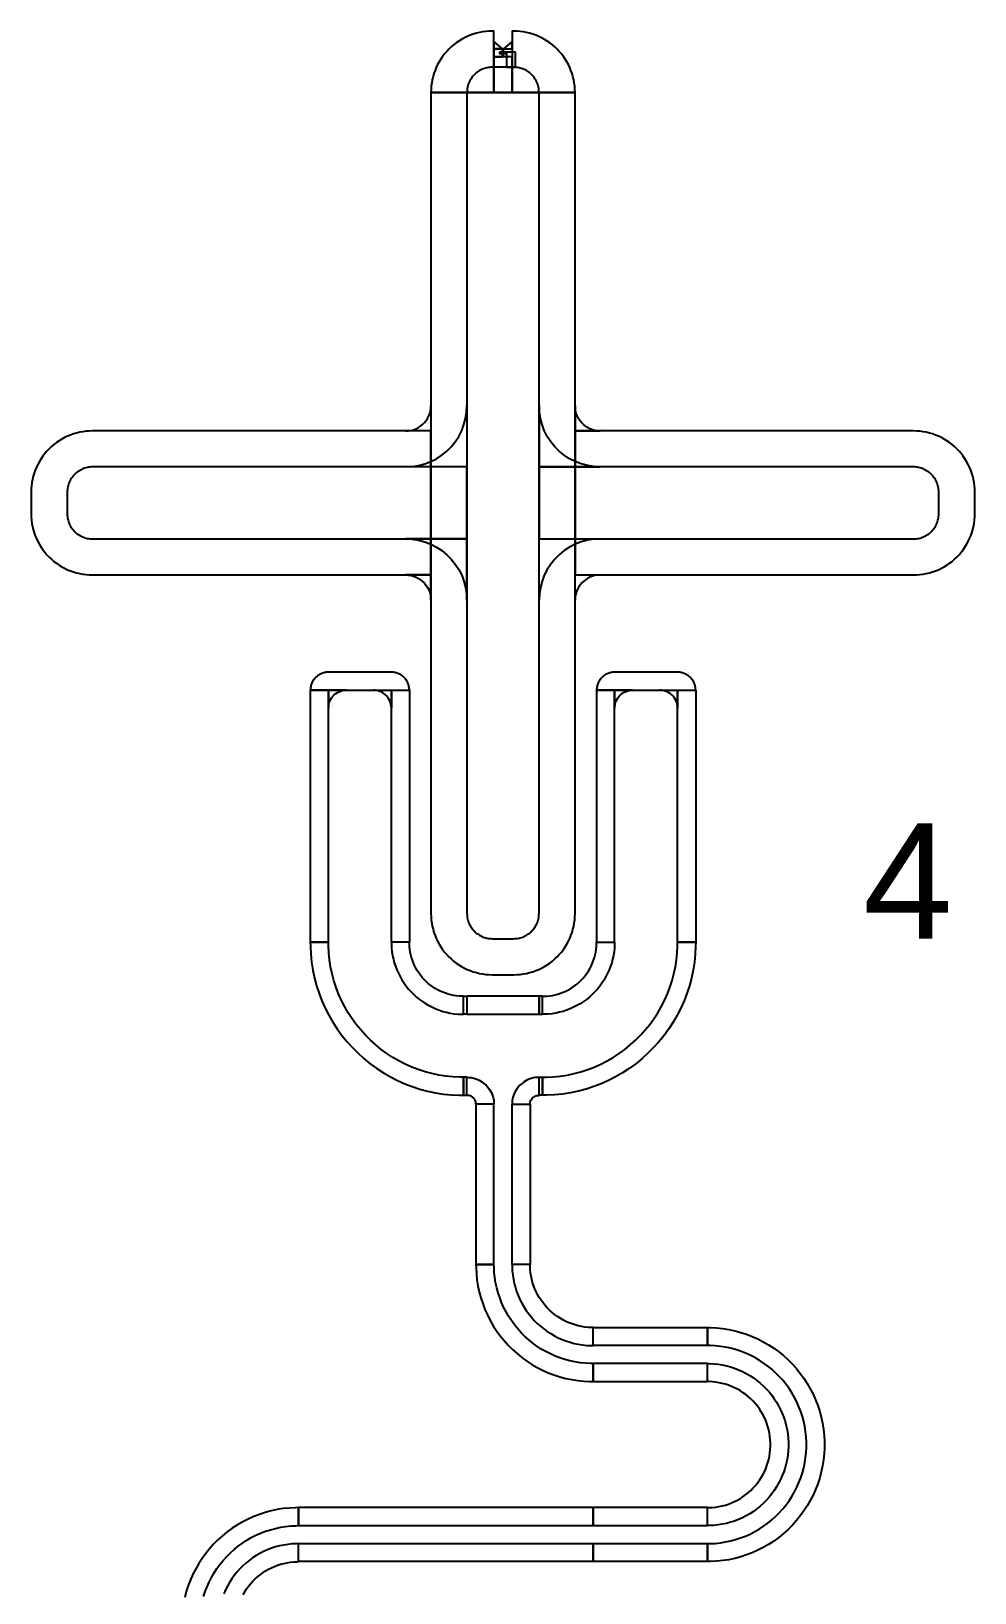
# Model space of a CAD drawing. Extents: x -3400 to 3400, y -3400 to 3400.
# Drawn here: x -1557 to -1033, y 866 to 1733 of the extents above; entities that cross this region are included whole.
import ezdxf

# ---------------------------------------------------------------- set-up
doc = ezdxf.new("R2010")
doc.units = 0
doc.layers.get('0').update_dxf_attribs({"linetype": 'CONTINUOUS'})
for name, color, linetype in [('BASEMETAL', 4, 'CONTINUOUS'), ('FRAME', 8, 'CONTINUOUS'), ('SECONDLAYER', 6, 'CONTINUOUS')]:
    doc.layers.add(name, color=color, linetype=linetype)
doc.styles.get("Standard").update_dxf_attribs({"font": 'arial.ttf'})

# ---------------------------------------------------------------- blocks, each defined once
blk = doc.blocks.new('CHIP_XSEARCH')
for points in [[(2082.5, 5099), (2100, 5099), (2100, 5133), (2099, 5133), (2097.22, 5132.95), (2095.45, 5132.81), (2093.68, 5132.58), (2091.93, 5132.26), (2090.2, 5131.84), (2088.49, 5131.34), (2086.82, 5130.74), (2085.17, 5130.06), (2083.56, 5129.29), (2082, 5128.44), (2080.48, 5127.51), (2079.02, 5126.51), (2077.6, 5125.42), (2076.25, 5124.27), (2074.96, 5123.04), (2073.73, 5121.75), (2072.58, 5120.4), (2071.49, 5118.98), (2070.49, 5117.52), (2069.56, 5116), (2068.71, 5114.44), (2067.94, 5112.83), (2067.26, 5111.18), (2066.66, 5109.51), (2066.16, 5107.8), (2065.74, 5106.07), (2065.42, 5104.32), (2065.19, 5102.55), (2065.05, 5100.78), (2065, 5099), (2065, 5099)], [(2104.68, 5123.25), (2100, 5127.25), (2100, 5127.25), (2100, 5123.25)], [(2110, 5123.25), (2110, 5127.25), (2110, 5127.25), (2105.32, 5123.25)], [(2127.5, 5099), (2145, 5099), (2145, 5099), (2144.95, 5100.78), (2144.81, 5102.55), (2144.58, 5104.32), (2144.26, 5106.07), (2143.84, 5107.8), (2143.34, 5109.51), (2142.74, 5111.18), (2142.06, 5112.83), (2141.29, 5114.44), (2140.44, 5116), (2139.51, 5117.52), (2138.51, 5118.98), (2137.42, 5120.4), (2136.27, 5121.75), (2135.04, 5123.04), (2133.75, 5124.27), (2132.4, 5125.42), (2130.98, 5126.51), (2129.52, 5127.51), (2128, 5128.44), (2126.44, 5129.29), (2124.83, 5130.06), (2123.18, 5130.74), (2121.51, 5131.34), (2119.8, 5131.84), (2118.07, 5132.26), (2116.32, 5132.58), (2114.55, 5132.81), (2112.78, 5132.95), (2111, 5133), (2110, 5133), (2110, 5099)], [(2104.68, 5118.75), (2104.68, 5123.25), (2100, 5123.25), (2100, 5118.75)], [(2110, 5099), (2110, 5118.75), (2100, 5118.75), (2100, 5099)], [(2105.32, 5118.75), (2105.32, 5123.25), (2110, 5123.25), (2110, 5118.75)], [(2105, 4609), (2111, 4609), (2112.78, 4609.05), (2114.55, 4609.19), (2116.32, 4609.42), (2118.07, 4609.74), (2119.8, 4610.16), (2121.51, 4610.66), (2123.18, 4611.26), (2124.83, 4611.94), (2126.44, 4612.71), (2128, 4613.56), (2129.52, 4614.49), (2130.98, 4615.49), (2132.4, 4616.58), (2133.75, 4617.73), (2135.04, 4618.96), (2136.27, 4620.25), (2137.42, 4621.6), (2138.51, 4623.02), (2139.51, 4624.48), (2140.44, 4626), (2141.29, 4627.56), (2142.06, 4629.17), (2142.74, 4630.82), (2143.34, 4632.49), (2143.84, 4634.2), (2144.26, 4635.93), (2144.58, 4637.68), (2144.81, 4639.45), (2144.95, 4641.22), (2145, 4643), (2145, 5099), (2065, 5099), (2065, 4643), (2065.05, 4641.22), (2065.19, 4639.45), (2065.42, 4637.68), (2065.74, 4635.93), (2066.16, 4634.2), (2066.66, 4632.49), (2067.26, 4630.82), (2067.94, 4629.17), (2068.71, 4627.56), (2069.56, 4626), (2070.49, 4624.48), (2071.49, 4623.02), (2072.58, 4621.6), (2073.73, 4620.25), (2074.96, 4618.96), (2076.25, 4617.73), (2077.6, 4616.58), (2079.02, 4615.49), (2080.48, 4614.49), (2082, 4613.56), (2083.56, 4612.71), (2085.17, 4611.94), (2086.82, 4611.26), (2088.49, 4610.66), (2090.2, 4610.16), (2091.93, 4609.74), (2093.68, 4609.42), (2095.45, 4609.19), (2097.22, 4609.05), (2099, 4609)], [(2065, 4911), (2051, 4911), (2052.46, 4911.08), (2053.91, 4911.31), (2055.33, 4911.69), (2056.69, 4912.21), (2058, 4912.88), (2059.23, 4913.67), (2060.37, 4914.6), (2061.4, 4915.63), (2062.33, 4916.77), (2063.12, 4918), (2063.79, 4919.31), (2064.31, 4920.67), (2064.69, 4922.09), (2064.92, 4923.54), (2065, 4925)], [(2145, 4911), (2159, 4911), (2157.54, 4911.08), (2156.09, 4911.31), (2154.67, 4911.69), (2153.31, 4912.21), (2152, 4912.88), (2150.77, 4913.67), (2149.63, 4914.6), (2148.6, 4915.63), (2147.67, 4916.77), (2146.88, 4918), (2146.21, 4919.31), (2145.69, 4920.67), (2145.31, 4922.09), (2145.08, 4923.54), (2145, 4925)], [(2065, 4871), (2065, 4911), (1877, 4911), (1875.22, 4910.95), (1873.45, 4910.81), (1871.68, 4910.58), (1869.93, 4910.26), (1868.2, 4909.84), (1866.49, 4909.34), (1864.82, 4908.74), (1863.17, 4908.06), (1861.56, 4907.29), (1860, 4906.44), (1858.48, 4905.51), (1857.02, 4904.51), (1855.6, 4903.42), (1854.25, 4902.27), (1852.96, 4901.04), (1851.73, 4899.75), (1850.58, 4898.4), (1849.49, 4896.98), (1848.49, 4895.52), (1847.56, 4894), (1846.71, 4892.44), (1845.94, 4890.83), (1845.26, 4889.18), (1844.66, 4887.51), (1844.16, 4885.8), (1843.74, 4884.07), (1843.42, 4882.32), (1843.19, 4880.55), (1843.05, 4878.78), (1843, 4877), (1843, 4865), (1843.05, 4863.22), (1843.19, 4861.45), (1843.42, 4859.68), (1843.74, 4857.93), (1844.16, 4856.2), (1844.66, 4854.49), (1845.26, 4852.82), (1845.94, 4851.17), (1846.71, 4849.56), (1847.56, 4848), (1848.49, 4846.48), (1849.49, 4845.02), (1850.58, 4843.6), (1851.73, 4842.25), (1852.96, 4840.96), (1854.25, 4839.73), (1855.6, 4838.58), (1857.02, 4837.49), (1858.48, 4836.49), (1860, 4835.56), (1861.56, 4834.71), (1863.17, 4833.94), (1864.82, 4833.26), (1866.49, 4832.66), (1868.2, 4832.16), (1869.93, 4831.74), (1871.68, 4831.42), (1873.45, 4831.19), (1875.22, 4831.05), (1877, 4831), (2065, 4831)], [(2145, 4871), (2145, 4831), (2333, 4831), (2334.78, 4831.05), (2336.55, 4831.19), (2338.32, 4831.42), (2340.07, 4831.74), (2341.8, 4832.16), (2343.51, 4832.66), (2345.18, 4833.26), (2346.83, 4833.94), (2348.44, 4834.71), (2350, 4835.56), (2351.52, 4836.49), (2352.98, 4837.49), (2354.4, 4838.58), (2355.75, 4839.73), (2357.04, 4840.96), (2358.27, 4842.25), (2359.42, 4843.6), (2360.51, 4845.02), (2361.51, 4846.48), (2362.44, 4848), (2363.29, 4849.56), (2364.06, 4851.17), (2364.74, 4852.82), (2365.34, 4854.49), (2365.84, 4856.2), (2366.26, 4857.93), (2366.58, 4859.68), (2366.81, 4861.45), (2366.95, 4863.22), (2367, 4865), (2367, 4877), (2366.95, 4878.78), (2366.81, 4880.55), (2366.58, 4882.32), (2366.26, 4884.07), (2365.84, 4885.8), (2365.34, 4887.51), (2364.74, 4889.18), (2364.06, 4890.83), (2363.29, 4892.44), (2362.44, 4894), (2361.51, 4895.52), (2360.51, 4896.98), (2359.42, 4898.4), (2358.27, 4899.75), (2357.04, 4901.04), (2355.75, 4902.27), (2354.4, 4903.42), (2352.98, 4904.51), (2351.52, 4905.51), (2350, 4906.44), (2348.44, 4907.29), (2346.83, 4908.06), (2345.18, 4908.74), (2343.51, 4909.34), (2341.8, 4909.84), (2340.07, 4910.26), (2338.32, 4910.58), (2336.55, 4910.81), (2334.78, 4910.95), (2333, 4911), (2145, 4911)], [(2065, 4831), (2051, 4831), (2052.46, 4830.92), (2053.91, 4830.69), (2055.33, 4830.31), (2056.69, 4829.79), (2058, 4829.12), (2059.23, 4828.33), (2060.37, 4827.4), (2061.4, 4826.37), (2062.33, 4825.23), (2063.12, 4824), (2063.79, 4822.69), (2064.31, 4821.33), (2064.69, 4819.91), (2064.92, 4818.46), (2065, 4817)], [(2145, 4831), (2159, 4831), (2157.54, 4830.92), (2156.09, 4830.69), (2154.67, 4830.31), (2153.31, 4829.79), (2152, 4829.12), (2150.77, 4828.33), (2149.63, 4827.4), (2148.6, 4826.37), (2147.67, 4825.23), (2146.88, 4824), (2146.21, 4822.69), (2145.69, 4821.33), (2145.31, 4819.91), (2145.08, 4818.46), (2145, 4817)], [(2025.5, 4767), (2053, 4767), (2053, 4767), (2052.99, 4767.52), (2052.95, 4768.05), (2052.88, 4768.56), (2052.78, 4769.08), (2052.66, 4769.59), (2052.51, 4770.09), (2052.34, 4770.58), (2052.14, 4771.07), (2051.91, 4771.54), (2051.66, 4772), (2051.39, 4772.45), (2051.09, 4772.88), (2050.77, 4773.29), (2050.43, 4773.69), (2050.07, 4774.07), (2049.69, 4774.43), (2049.29, 4774.77), (2048.88, 4775.09), (2048.45, 4775.39), (2048, 4775.66), (2047.54, 4775.91), (2047.07, 4776.14), (2046.58, 4776.34), (2046.09, 4776.51), (2045.59, 4776.66), (2045.08, 4776.78), (2044.56, 4776.88), (2044.05, 4776.95), (2043.52, 4776.99), (2043, 4777), (2008, 4777), (2007.48, 4776.99), (2006.95, 4776.95), (2006.44, 4776.88), (2005.92, 4776.78), (2005.41, 4776.66), (2004.91, 4776.51), (2004.42, 4776.34), (2003.93, 4776.14), (2003.46, 4775.91), (2003, 4775.66), (2002.55, 4775.39), (2002.12, 4775.09), (2001.71, 4774.77), (2001.31, 4774.43), (2000.93, 4774.07), (2000.57, 4773.69), (2000.23, 4773.29), (1999.91, 4772.88), (1999.61, 4772.45), (1999.34, 4772), (1999.09, 4771.54), (1998.86, 4771.07), (1998.66, 4770.58), (1998.49, 4770.09), (1998.34, 4769.59), (1998.22, 4769.08), (1998.12, 4768.56), (1998.05, 4768.05), (1998.01, 4767.52), (1998, 4767), (1998, 4767)], [(2184.5, 4767), (2212, 4767), (2212, 4767), (2211.99, 4767.52), (2211.95, 4768.05), (2211.88, 4768.56), (2211.78, 4769.08), (2211.66, 4769.59), (2211.51, 4770.09), (2211.34, 4770.58), (2211.14, 4771.07), (2210.91, 4771.54), (2210.66, 4772), (2210.39, 4772.45), (2210.09, 4772.88), (2209.77, 4773.29), (2209.43, 4773.69), (2209.07, 4774.07), (2208.69, 4774.43), (2208.29, 4774.77), (2207.88, 4775.09), (2207.45, 4775.39), (2207, 4775.66), (2206.54, 4775.91), (2206.07, 4776.14), (2205.58, 4776.34), (2205.09, 4776.51), (2204.59, 4776.66), (2204.08, 4776.78), (2203.56, 4776.88), (2203.05, 4776.95), (2202.52, 4776.99), (2202, 4777), (2167, 4777), (2166.48, 4776.99), (2165.95, 4776.95), (2165.44, 4776.88), (2164.92, 4776.78), (2164.41, 4776.66), (2163.91, 4776.51), (2163.42, 4776.34), (2162.93, 4776.14), (2162.46, 4775.91), (2162, 4775.66), (2161.55, 4775.39), (2161.12, 4775.09), (2160.71, 4774.77), (2160.31, 4774.43), (2159.93, 4774.07), (2159.57, 4773.69), (2159.23, 4773.29), (2158.91, 4772.88), (2158.61, 4772.45), (2158.34, 4772), (2158.09, 4771.54), (2157.86, 4771.07), (2157.66, 4770.58), (2157.49, 4770.09), (2157.34, 4769.59), (2157.22, 4769.08), (2157.12, 4768.56), (2157.05, 4768.05), (2157.01, 4767.52), (2157, 4767), (2157, 4767)], [(2008, 4627), (2008, 4767), (1998, 4767), (1998, 4627)], [(2008, 4767), (2008, 4757), (2008.05, 4758.05), (2008.22, 4759.08), (2008.49, 4760.09), (2008.86, 4761.07), (2009.34, 4762), (2009.91, 4762.88), (2010.57, 4763.69), (2011.31, 4764.43), (2012.12, 4765.09), (2013, 4765.66), (2013.93, 4766.14), (2014.91, 4766.51), (2015.92, 4766.78), (2016.95, 4766.95), (2018, 4767)], [(2043, 4767), (2043, 4757), (2042.95, 4758.05), (2042.78, 4759.08), (2042.51, 4760.09), (2042.14, 4761.07), (2041.66, 4762), (2041.09, 4762.88), (2040.43, 4763.69), (2039.69, 4764.43), (2038.88, 4765.09), (2038, 4765.66), (2037.07, 4766.14), (2036.09, 4766.51), (2035.08, 4766.78), (2034.05, 4766.95), (2033, 4767)], [(2043, 4627), (2043, 4767), (2053, 4767), (2053, 4627)], [(2167, 4627), (2167, 4767), (2157, 4767), (2157, 4627)], [(2167, 4767), (2167, 4757), (2167.05, 4758.05), (2167.22, 4759.08), (2167.49, 4760.09), (2167.86, 4761.07), (2168.34, 4762), (2168.91, 4762.88), (2169.57, 4763.69), (2170.31, 4764.43), (2171.12, 4765.09), (2172, 4765.66), (2172.93, 4766.14), (2173.91, 4766.51), (2174.92, 4766.78), (2175.95, 4766.95), (2177, 4767)], [(2202, 4767), (2202, 4757), (2201.95, 4758.05), (2201.78, 4759.08), (2201.51, 4760.09), (2201.14, 4761.07), (2200.66, 4762), (2200.09, 4762.88), (2199.43, 4763.69), (2198.69, 4764.43), (2197.88, 4765.09), (2197, 4765.66), (2196.07, 4766.14), (2195.09, 4766.51), (2194.08, 4766.78), (2193.05, 4766.95), (2192, 4767)], [(2202, 4627), (2202, 4767), (2212, 4767), (2212, 4627)], [(2083, 4552), (2081.04, 4552.03), (2077.12, 4552.23), (2073.21, 4552.64), (2069.33, 4553.26), (2065.49, 4554.07), (2061.7, 4555.09), (2057.96, 4556.3), (2054.3, 4557.71), (2050.71, 4559.31), (2047.21, 4561.09), (2043.81, 4563.05), (2040.52, 4565.19), (2037.34, 4567.5), (2034.29, 4569.97), (2031.37, 4572.6), (2028.6, 4575.37), (2025.97, 4578.29), (2023.5, 4581.34), (2021.19, 4584.52), (2019.05, 4587.81), (2017.09, 4591.21), (2015.31, 4594.71), (2013.71, 4598.3), (2012.3, 4601.96), (2011.09, 4605.7), (2010.07, 4609.49), (2009.26, 4613.33), (2008.64, 4617.21), (2008.23, 4621.12), (2008.03, 4625.04), (2008, 4627), (1998, 4627), (1998.03, 4624.77), (1998.26, 4620.33), (1998.73, 4615.91), (1999.42, 4611.51), (2000.35, 4607.16), (2001.5, 4602.86), (2002.88, 4598.63), (2004.47, 4594.47), (2006.28, 4590.41), (2008.3, 4586.44), (2010.53, 4582.59), (2012.95, 4578.86), (2015.56, 4575.26), (2018.37, 4571.8), (2021.34, 4568.49), (2024.49, 4565.34), (2027.8, 4562.37), (2031.26, 4559.56), (2034.86, 4556.95), (2038.59, 4554.53), (2042.44, 4552.3), (2046.41, 4550.28), (2050.47, 4548.47), (2054.63, 4546.88), (2058.86, 4545.5), (2063.16, 4544.35), (2067.51, 4543.42), (2071.91, 4542.73), (2076.33, 4542.26), (2080.77, 4542.03), (2083, 4542)], [(2083, 4597), (2082.21, 4597.01), (2080.65, 4597.09), (2079.08, 4597.26), (2077.53, 4597.5), (2076, 4597.83), (2074.48, 4598.24), (2072.99, 4598.72), (2071.52, 4599.28), (2070.08, 4599.92), (2068.69, 4600.64), (2067.33, 4601.42), (2066.01, 4602.28), (2064.74, 4603.2), (2063.52, 4604.19), (2062.35, 4605.24), (2061.24, 4606.35), (2060.19, 4607.52), (2059.2, 4608.74), (2058.28, 4610.01), (2057.42, 4611.33), (2056.64, 4612.69), (2055.92, 4614.08), (2055.28, 4615.52), (2054.72, 4616.99), (2054.24, 4618.48), (2053.83, 4620), (2053.5, 4621.53), (2053.26, 4623.08), (2053.09, 4624.65), (2053.01, 4626.21), (2053, 4627), (2043, 4627), (2043.01, 4625.95), (2043.12, 4623.86), (2043.34, 4621.78), (2043.67, 4619.71), (2044.11, 4617.66), (2044.65, 4615.64), (2045.29, 4613.65), (2046.04, 4611.69), (2046.9, 4609.78), (2047.85, 4607.91), (2048.89, 4606.1), (2050.03, 4604.34), (2051.27, 4602.65), (2052.58, 4601.02), (2053.99, 4599.47), (2055.47, 4597.99), (2057.02, 4596.58), (2058.65, 4595.27), (2060.34, 4594.03), (2062.1, 4592.89), (2063.91, 4591.85), (2065.78, 4590.9), (2067.69, 4590.04), (2069.65, 4589.29), (2071.64, 4588.65), (2073.66, 4588.11), (2075.71, 4587.67), (2077.78, 4587.34), (2079.86, 4587.12), (2081.95, 4587.01), (2083, 4587)], [(2127, 4552), (2128.96, 4552.03), (2132.88, 4552.23), (2136.79, 4552.64), (2140.67, 4553.26), (2144.51, 4554.07), (2148.3, 4555.09), (2152.04, 4556.3), (2155.7, 4557.71), (2159.29, 4559.31), (2162.79, 4561.09), (2166.19, 4563.05), (2169.48, 4565.19), (2172.66, 4567.5), (2175.71, 4569.97), (2178.63, 4572.6), (2181.4, 4575.37), (2184.03, 4578.29), (2186.5, 4581.34), (2188.81, 4584.52), (2190.95, 4587.81), (2192.91, 4591.21), (2194.69, 4594.71), (2196.29, 4598.3), (2197.7, 4601.96), (2198.91, 4605.7), (2199.93, 4609.49), (2200.74, 4613.33), (2201.36, 4617.21), (2201.77, 4621.12), (2201.97, 4625.04), (2202, 4627), (2212, 4627), (2211.97, 4624.77), (2211.74, 4620.33), (2211.27, 4615.91), (2210.58, 4611.51), (2209.65, 4607.16), (2208.5, 4602.86), (2207.12, 4598.63), (2205.53, 4594.47), (2203.72, 4590.41), (2201.7, 4586.44), (2199.47, 4582.59), (2197.05, 4578.86), (2194.44, 4575.26), (2191.63, 4571.8), (2188.66, 4568.49), (2185.51, 4565.34), (2182.2, 4562.37), (2178.74, 4559.56), (2175.14, 4556.95), (2171.41, 4554.53), (2167.56, 4552.3), (2163.59, 4550.28), (2159.53, 4548.47), (2155.37, 4546.88), (2151.14, 4545.5), (2146.84, 4544.35), (2142.49, 4543.42), (2138.09, 4542.73), (2133.67, 4542.26), (2129.23, 4542.03), (2127, 4542)], [(2127, 4597), (2127.79, 4597.01), (2129.35, 4597.09), (2130.92, 4597.26), (2132.47, 4597.5), (2134, 4597.83), (2135.52, 4598.24), (2137.01, 4598.72), (2138.48, 4599.28), (2139.92, 4599.92), (2141.31, 4600.64), (2142.67, 4601.42), (2143.99, 4602.28), (2145.26, 4603.2), (2146.48, 4604.19), (2147.65, 4605.24), (2148.76, 4606.35), (2149.81, 4607.52), (2150.8, 4608.74), (2151.72, 4610.01), (2152.58, 4611.33), (2153.36, 4612.69), (2154.08, 4614.08), (2154.72, 4615.52), (2155.28, 4616.99), (2155.76, 4618.48), (2156.17, 4620), (2156.5, 4621.53), (2156.74, 4623.08), (2156.91, 4624.65), (2156.99, 4626.21), (2157, 4627), (2167, 4627), (2166.99, 4625.95), (2166.88, 4623.86), (2166.66, 4621.78), (2166.33, 4619.71), (2165.89, 4617.66), (2165.35, 4615.64), (2164.71, 4613.65), (2163.96, 4611.69), (2163.1, 4609.78), (2162.15, 4607.91), (2161.11, 4606.1), (2159.97, 4604.34), (2158.73, 4602.65), (2157.42, 4601.02), (2156.01, 4599.47), (2154.53, 4597.99), (2152.98, 4596.58), (2151.35, 4595.27), (2149.66, 4594.03), (2147.9, 4592.89), (2146.09, 4591.85), (2144.22, 4590.9), (2142.31, 4590.04), (2140.35, 4589.29), (2138.36, 4588.65), (2136.34, 4588.11), (2134.29, 4587.67), (2132.22, 4587.34), (2130.14, 4587.12), (2128.05, 4587.01), (2127, 4587)], [(2085, 4587), (2083, 4587), (2083, 4597), (2085, 4597)], [(2125, 4587), (2125, 4597), (2085, 4597), (2085, 4587)], [(2125, 4587), (2127, 4587), (2127, 4597), (2125, 4597)], [(2085, 4552), (2083, 4552), (2083, 4542), (2085, 4542)], [(2090, 4537), (2089.99, 4537.26), (2089.94, 4537.78), (2089.83, 4538.29), (2089.67, 4538.79), (2089.46, 4539.27), (2089.19, 4539.72), (2088.89, 4540.15), (2088.54, 4540.54), (2088.15, 4540.89), (2087.72, 4541.19), (2087.27, 4541.46), (2086.79, 4541.67), (2086.29, 4541.83), (2085.78, 4541.94), (2085.26, 4541.99), (2085, 4542), (2085, 4552), (2085.79, 4551.98), (2087.35, 4551.82), (2088.88, 4551.49), (2090.38, 4551), (2091.81, 4550.37), (2093.17, 4549.58), (2094.44, 4548.66), (2095.61, 4547.61), (2096.66, 4546.44), (2097.58, 4545.17), (2098.37, 4543.81), (2099, 4542.38), (2099.49, 4540.88), (2099.82, 4539.35), (2099.98, 4537.79), (2100, 4537)], [(2120, 4537), (2120.01, 4537.26), (2120.06, 4537.78), (2120.17, 4538.29), (2120.33, 4538.79), (2120.54, 4539.27), (2120.81, 4539.72), (2121.11, 4540.15), (2121.46, 4540.54), (2121.85, 4540.89), (2122.28, 4541.19), (2122.73, 4541.46), (2123.21, 4541.67), (2123.71, 4541.83), (2124.22, 4541.94), (2124.74, 4541.99), (2125, 4542), (2125, 4552), (2124.21, 4551.98), (2122.65, 4551.82), (2121.12, 4551.49), (2119.62, 4551), (2118.19, 4550.37), (2116.83, 4549.58), (2115.56, 4548.66), (2114.39, 4547.61), (2113.34, 4546.44), (2112.42, 4545.17), (2111.63, 4543.81), (2111, 4542.38), (2110.51, 4540.88), (2110.18, 4539.35), (2110.02, 4537.79), (2110, 4537)], [(2125, 4552), (2127, 4552), (2127, 4542), (2125, 4542)], [(2100, 4448), (2100, 4537), (2090, 4537), (2090, 4448)], [(2110, 4448), (2110, 4537), (2120, 4537), (2120, 4448)], [(2155, 4393), (2153.56, 4393.02), (2150.68, 4393.17), (2147.82, 4393.47), (2144.98, 4393.92), (2142.16, 4394.52), (2139.38, 4395.26), (2136.64, 4396.15), (2133.95, 4397.19), (2131.32, 4398.36), (2128.76, 4399.67), (2126.26, 4401.1), (2123.85, 4402.67), (2121.52, 4404.37), (2119.28, 4406.18), (2117.14, 4408.1), (2115.1, 4410.14), (2113.18, 4412.28), (2111.37, 4414.52), (2109.67, 4416.85), (2108.1, 4419.26), (2106.67, 4421.76), (2105.36, 4424.32), (2104.19, 4426.95), (2103.15, 4429.64), (2102.26, 4432.38), (2101.52, 4435.16), (2100.92, 4437.98), (2100.47, 4440.82), (2100.17, 4443.68), (2100.02, 4446.56), (2100, 4448), (2090, 4448), (2090.02, 4446.3), (2090.2, 4442.9), (2090.56, 4439.52), (2091.09, 4436.15), (2091.8, 4432.83), (2092.68, 4429.54), (2093.73, 4426.3), (2094.95, 4423.13), (2096.33, 4420.02), (2097.88, 4416.98), (2099.58, 4414.04), (2101.43, 4411.18), (2103.43, 4408.43), (2105.57, 4405.79), (2107.85, 4403.26), (2110.26, 4400.85), (2112.79, 4398.57), (2115.43, 4396.43), (2118.18, 4394.43), (2121.04, 4392.58), (2123.98, 4390.88), (2127.02, 4389.33), (2130.13, 4387.95), (2133.3, 4386.73), (2136.54, 4385.68), (2139.83, 4384.8), (2143.15, 4384.09), (2146.52, 4383.56), (2149.9, 4383.2), (2153.3, 4383.02), (2155, 4383)], [(2155, 4413), (2154.08, 4413.01), (2152.25, 4413.11), (2150.43, 4413.3), (2148.62, 4413.59), (2146.83, 4413.97), (2145.06, 4414.44), (2143.32, 4415.01), (2141.61, 4415.66), (2139.93, 4416.41), (2138.3, 4417.24), (2136.71, 4418.16), (2135.18, 4419.16), (2133.69, 4420.23), (2132.27, 4421.39), (2130.91, 4422.61), (2129.61, 4423.91), (2128.39, 4425.27), (2127.23, 4426.69), (2126.16, 4428.18), (2125.16, 4429.71), (2124.24, 4431.3), (2123.41, 4432.93), (2122.66, 4434.61), (2122.01, 4436.32), (2121.44, 4438.06), (2120.97, 4439.83), (2120.59, 4441.62), (2120.3, 4443.43), (2120.11, 4445.25), (2120.01, 4447.08), (2120, 4448), (2110, 4448), (2110.02, 4446.82), (2110.14, 4444.47), (2110.38, 4442.13), (2110.75, 4439.8), (2111.24, 4437.49), (2111.85, 4435.22), (2112.58, 4432.98), (2113.43, 4430.78), (2114.38, 4428.63), (2115.45, 4426.53), (2116.63, 4424.49), (2117.91, 4422.51), (2119.3, 4420.61), (2120.78, 4418.77), (2122.36, 4417.02), (2124.02, 4415.36), (2125.77, 4413.78), (2127.61, 4412.3), (2129.51, 4410.91), (2131.49, 4409.63), (2133.53, 4408.45), (2135.63, 4407.38), (2137.78, 4406.43), (2139.98, 4405.58), (2142.22, 4404.85), (2144.49, 4404.24), (2146.8, 4403.75), (2149.13, 4403.38), (2151.47, 4403.14), (2153.82, 4403.02), (2155, 4403)], [(2218.55, 4403), (2155, 4403), (2155, 4413), (2218.55, 4413)], [(2218.55, 4293), (2219.99, 4293.02), (2222.86, 4293.17), (2225.73, 4293.47), (2228.57, 4293.92), (2231.39, 4294.52), (2234.17, 4295.26), (2236.91, 4296.15), (2239.59, 4297.19), (2242.22, 4298.36), (2244.79, 4299.67), (2247.28, 4301.1), (2249.7, 4302.67), (2252.03, 4304.37), (2254.27, 4306.18), (2256.41, 4308.1), (2258.44, 4310.14), (2260.37, 4312.28), (2262.18, 4314.52), (2263.87, 4316.85), (2265.44, 4319.26), (2266.88, 4321.76), (2268.19, 4324.32), (2269.36, 4326.95), (2270.39, 4329.64), (2271.28, 4332.38), (2272.03, 4335.16), (2272.63, 4337.98), (2273.08, 4340.82), (2273.38, 4343.68), (2273.53, 4346.56), (2273.53, 4349.44), (2273.38, 4352.32), (2273.08, 4355.18), (2272.63, 4358.02), (2272.03, 4360.84), (2271.28, 4363.62), (2270.39, 4366.36), (2269.36, 4369.05), (2268.19, 4371.68), (2266.88, 4374.24), (2265.44, 4376.74), (2263.87, 4379.15), (2262.18, 4381.48), (2260.37, 4383.72), (2258.44, 4385.86), (2256.41, 4387.9), (2254.27, 4389.82), (2252.03, 4391.63), (2249.7, 4393.33), (2247.28, 4394.9), (2244.79, 4396.33), (2242.22, 4397.64), (2239.59, 4398.81), (2236.91, 4399.85), (2234.17, 4400.74), (2231.39, 4401.48), (2228.57, 4402.08), (2225.73, 4402.53), (2222.86, 4402.83), (2219.99, 4402.98), (2218.55, 4403), (2218.55, 4413), (2220.25, 4412.98), (2223.65, 4412.8), (2227.03, 4412.44), (2230.39, 4411.91), (2233.72, 4411.2), (2237.01, 4410.32), (2240.24, 4409.27), (2243.42, 4408.05), (2246.53, 4406.67), (2249.56, 4405.12), (2252.51, 4403.42), (2255.36, 4401.57), (2258.12, 4399.57), (2260.76, 4397.43), (2263.29, 4395.15), (2265.7, 4392.74), (2267.97, 4390.21), (2270.11, 4387.57), (2272.11, 4384.82), (2273.97, 4381.96), (2275.67, 4379.02), (2277.21, 4375.98), (2278.6, 4372.87), (2279.82, 4369.7), (2280.87, 4366.46), (2281.75, 4363.17), (2282.46, 4359.85), (2282.99, 4356.48), (2283.35, 4353.1), (2283.52, 4349.7), (2283.52, 4346.3), (2283.35, 4342.9), (2282.99, 4339.52), (2282.46, 4336.15), (2281.75, 4332.83), (2280.87, 4329.54), (2279.82, 4326.3), (2278.6, 4323.13), (2277.21, 4320.02), (2275.67, 4316.98), (2273.97, 4314.04), (2272.11, 4311.18), (2270.11, 4308.43), (2267.97, 4305.79), (2265.7, 4303.26), (2263.29, 4300.85), (2260.76, 4298.57), (2258.12, 4296.43), (2255.36, 4294.43), (2252.51, 4292.58), (2249.56, 4290.88), (2246.53, 4289.33), (2243.42, 4287.95), (2240.24, 4286.73), (2237.01, 4285.68), (2233.72, 4284.8), (2230.39, 4284.09), (2227.03, 4283.56), (2223.65, 4283.2), (2220.25, 4283.02), (2218.55, 4283)], [(2218.55, 4393), (2155, 4393), (2155, 4383), (2218.55, 4383)], [(2218.55, 4313), (2219.46, 4313.01), (2221.29, 4313.11), (2223.11, 4313.3), (2224.92, 4313.59), (2226.72, 4313.97), (2228.49, 4314.44), (2230.23, 4315.01), (2231.94, 4315.66), (2233.61, 4316.41), (2235.25, 4317.24), (2236.83, 4318.16), (2238.37, 4319.16), (2239.85, 4320.23), (2241.28, 4321.39), (2242.64, 4322.61), (2243.93, 4323.91), (2245.16, 4325.27), (2246.31, 4326.69), (2247.39, 4328.18), (2248.39, 4329.71), (2249.31, 4331.3), (2250.14, 4332.93), (2250.88, 4334.61), (2251.54, 4336.32), (2252.11, 4338.06), (2252.58, 4339.83), (2252.96, 4341.62), (2253.25, 4343.43), (2253.44, 4345.25), (2253.53, 4347.08), (2253.53, 4348.92), (2253.44, 4350.75), (2253.25, 4352.57), (2252.96, 4354.38), (2252.58, 4356.17), (2252.11, 4357.94), (2251.54, 4359.68), (2250.88, 4361.39), (2250.14, 4363.07), (2249.31, 4364.7), (2248.39, 4366.29), (2247.39, 4367.82), (2246.31, 4369.31), (2245.16, 4370.73), (2243.93, 4372.09), (2242.64, 4373.39), (2241.28, 4374.61), (2239.85, 4375.77), (2238.37, 4376.84), (2236.83, 4377.84), (2235.25, 4378.76), (2233.61, 4379.59), (2231.94, 4380.34), (2230.23, 4380.99), (2228.49, 4381.56), (2226.72, 4382.03), (2224.92, 4382.41), (2223.11, 4382.7), (2221.29, 4382.89), (2219.46, 4382.99), (2218.55, 4383), (2218.55, 4393), (2219.72, 4392.98), (2222.08, 4392.86), (2224.42, 4392.62), (2226.75, 4392.25), (2229.05, 4391.76), (2231.33, 4391.15), (2233.57, 4390.42), (2235.77, 4389.57), (2237.92, 4388.62), (2240.02, 4387.55), (2242.06, 4386.37), (2244.03, 4385.09), (2245.94, 4383.7), (2247.77, 4382.22), (2249.52, 4380.64), (2251.19, 4378.98), (2252.76, 4377.23), (2254.25, 4375.39), (2255.63, 4373.49), (2256.92, 4371.51), (2258.09, 4369.47), (2259.16, 4367.37), (2260.12, 4365.22), (2260.97, 4363.02), (2261.69, 4360.78), (2262.3, 4358.51), (2262.79, 4356.2), (2263.16, 4353.87), (2263.41, 4351.53), (2263.53, 4349.18), (2263.53, 4346.82), (2263.41, 4344.47), (2263.16, 4342.13), (2262.79, 4339.8), (2262.3, 4337.49), (2261.69, 4335.22), (2260.97, 4332.98), (2260.12, 4330.78), (2259.16, 4328.63), (2258.09, 4326.53), (2256.92, 4324.49), (2255.63, 4322.51), (2254.25, 4320.61), (2252.76, 4318.77), (2251.19, 4317.02), (2249.52, 4315.36), (2247.77, 4313.78), (2245.94, 4312.3), (2244.03, 4310.91), (2242.06, 4309.63), (2240.02, 4308.45), (2237.92, 4307.38), (2235.77, 4306.43), (2233.57, 4305.58), (2231.33, 4304.85), (2229.05, 4304.24), (2226.75, 4303.75), (2224.42, 4303.38), (2222.08, 4303.14), (2219.72, 4303.02), (2218.55, 4303)], [(1991.45, 4303), (2155, 4303), (2155, 4313), (1991.45, 4313)], [(2155, 4303), (2218.55, 4303), (2218.55, 4313), (2155, 4313)], [(1991.45, 4293), (2155, 4293), (2155, 4283), (1991.45, 4283)], [(2155, 4293), (2218.55, 4293), (2218.55, 4283), (2155, 4283)]]:
    blk.add_lwpolyline(points, close=True)
for points in [[(1938.72, 4263.62), (1939.61, 4266.36), (1940.64, 4269.05), (1941.81, 4271.68), (1943.12, 4274.24), (1944.56, 4276.74), (1946.13, 4279.15), (1947.82, 4281.48), (1949.63, 4283.72), (1951.56, 4285.86), (1953.59, 4287.9), (1955.73, 4289.82), (1957.97, 4291.63), (1960.3, 4293.33), (1962.72, 4294.9), (1965.21, 4296.33), (1967.78, 4297.64), (1970.41, 4298.81), (1973.09, 4299.85), (1975.83, 4300.74), (1978.61, 4301.48), (1981.43, 4302.08), (1984.27, 4302.53), (1987.14, 4302.83), (1990.01, 4302.98), (1991.45, 4303), (1991.45, 4313), (1989.75, 4312.98), (1986.35, 4312.8), (1982.97, 4312.44), (1979.61, 4311.91), (1976.28, 4311.2), (1972.99, 4310.32), (1969.76, 4309.27), (1966.58, 4308.05), (1963.47, 4306.67), (1960.44, 4305.12), (1957.49, 4303.42), (1954.64, 4301.57), (1951.88, 4299.57), (1949.24, 4297.43), (1946.71, 4295.15), (1944.3, 4292.74), (1942.03, 4290.21), (1939.89, 4287.57), (1937.89, 4284.82), (1936.03, 4281.96), (1934.33, 4279.02), (1932.79, 4275.98), (1931.4, 4272.87), (1930.18, 4269.7), (1929.13, 4266.46), (1928.25, 4263.17)], [(1960.69, 4264.7), (1961.61, 4266.29), (1962.61, 4267.82), (1963.69, 4269.31), (1964.84, 4270.73), (1966.07, 4272.09), (1967.36, 4273.39), (1968.72, 4274.61), (1970.15, 4275.77), (1971.63, 4276.84), (1973.17, 4277.84), (1974.75, 4278.76), (1976.39, 4279.59), (1978.06, 4280.34), (1979.77, 4280.99), (1981.51, 4281.56), (1983.28, 4282.03), (1985.08, 4282.41), (1986.89, 4282.7), (1988.71, 4282.89), (1990.54, 4282.99), (1991.45, 4283), (1991.45, 4293), (1990.28, 4292.98), (1987.92, 4292.86), (1985.58, 4292.62), (1983.25, 4292.25), (1980.95, 4291.76), (1978.67, 4291.15), (1976.43, 4290.42), (1974.23, 4289.57), (1972.08, 4288.62), (1969.98, 4287.55), (1967.94, 4286.37), (1965.97, 4285.09), (1964.06, 4283.7), (1962.23, 4282.22), (1960.48, 4280.64), (1958.81, 4278.98), (1957.24, 4277.23), (1955.75, 4275.39), (1954.37, 4273.49), (1953.08, 4271.51), (1951.91, 4269.47), (1950.84, 4267.37), (1949.88, 4265.22)]]:
    blk.add_lwpolyline(points)
at = {"layer": 'SECONDLAYER'}
for points in [[(2103, 5121.32), (2103, 5120.68), (2104.68, 5120.68), (2104.68, 5121.32)], [(2104.68, 5121.32), (2104.68, 5120.68), (2105.32, 5120.68), (2105.32, 5121.32)], [(2105.32, 5121.32), (2105.32, 5120.68), (2107, 5120.68), (2107, 5121.32)], [(2107, 5121.32), (2107, 5113), (2112, 5113), (2112, 5121.32)], [(2105, 5113), (2099, 5113), (2098.27, 5112.98), (2097.54, 5112.92), (2096.81, 5112.83), (2096.09, 5112.69), (2095.38, 5112.52), (2094.67, 5112.31), (2093.98, 5112.07), (2093.31, 5111.79), (2092.64, 5111.47), (2092, 5111.12), (2091.38, 5110.74), (2090.77, 5110.33), (2090.19, 5109.88), (2089.63, 5109.4), (2089.1, 5108.9), (2088.6, 5108.37), (2088.12, 5107.81), (2087.67, 5107.23), (2087.26, 5106.62), (2086.88, 5106), (2086.53, 5105.36), (2086.21, 5104.69), (2085.93, 5104.02), (2085.69, 5103.33), (2085.48, 5102.62), (2085.31, 5101.91), (2085.17, 5101.19), (2085.08, 5100.46), (2085.02, 5099.73), (2085, 5099), (2085, 4643), (2085.02, 4642.27), (2085.08, 4641.54), (2085.17, 4640.81), (2085.31, 4640.09), (2085.48, 4639.38), (2085.69, 4638.67), (2085.93, 4637.98), (2086.21, 4637.31), (2086.53, 4636.64), (2086.88, 4636), (2087.26, 4635.38), (2087.67, 4634.77), (2088.12, 4634.19), (2088.6, 4633.63), (2089.1, 4633.1), (2089.63, 4632.6), (2090.19, 4632.12), (2090.77, 4631.67), (2091.38, 4631.26), (2092, 4630.88), (2092.64, 4630.53), (2093.31, 4630.21), (2093.98, 4629.93), (2094.67, 4629.69), (2095.38, 4629.48), (2096.09, 4629.31), (2096.81, 4629.17), (2097.54, 4629.08), (2098.27, 4629.02), (2099, 4629), (2111, 4629), (2111.73, 4629.02), (2112.46, 4629.08), (2113.19, 4629.17), (2113.91, 4629.31), (2114.62, 4629.48), (2115.33, 4629.69), (2116.02, 4629.93), (2116.69, 4630.21), (2117.36, 4630.53), (2118, 4630.88), (2118.62, 4631.26), (2119.23, 4631.67), (2119.81, 4632.12), (2120.37, 4632.6), (2120.9, 4633.1), (2121.4, 4633.63), (2121.88, 4634.19), (2122.33, 4634.77), (2122.74, 4635.38), (2123.12, 4636), (2123.47, 4636.64), (2123.79, 4637.31), (2124.07, 4637.98), (2124.31, 4638.67), (2124.52, 4639.38), (2124.69, 4640.09), (2124.83, 4640.81), (2124.92, 4641.54), (2124.98, 4642.27), (2125, 4643), (2125, 5099), (2124.98, 5099.73), (2124.92, 5100.46), (2124.83, 5101.19), (2124.69, 5101.91), (2124.52, 5102.62), (2124.31, 5103.33), (2124.07, 5104.02), (2123.79, 5104.69), (2123.47, 5105.36), (2123.12, 5106), (2122.74, 5106.62), (2122.33, 5107.23), (2121.88, 5107.81), (2121.4, 5108.37), (2120.9, 5108.9), (2120.37, 5109.4), (2119.81, 5109.88), (2119.23, 5110.33), (2118.62, 5110.74), (2118, 5111.12), (2117.36, 5111.47), (2116.69, 5111.79), (2116.02, 5112.07), (2115.33, 5112.31), (2114.62, 5112.52), (2113.91, 5112.69), (2113.19, 5112.83), (2112.46, 5112.92), (2111.73, 5112.98), (2111, 5113)], [(2085, 4891), (2051, 4891), (2054.55, 4891.19), (2058.07, 4891.74), (2061.51, 4892.66), (2064.83, 4893.94), (2068, 4895.56), (2070.98, 4897.49), (2073.75, 4899.73), (2076.27, 4902.25), (2078.51, 4905.02), (2080.44, 4908), (2082.06, 4911.17), (2083.34, 4914.49), (2084.26, 4917.93), (2084.81, 4921.45), (2085, 4925)], [(2125, 4891), (2159, 4891), (2155.45, 4891.19), (2151.93, 4891.74), (2148.49, 4892.66), (2145.17, 4893.94), (2142, 4895.56), (2139.02, 4897.49), (2136.25, 4899.73), (2133.73, 4902.25), (2131.49, 4905.02), (2129.56, 4908), (2127.94, 4911.17), (2126.66, 4914.49), (2125.74, 4917.93), (2125.19, 4921.45), (2125, 4925)], [(2085, 4871), (2085, 4891), (1877, 4891), (1876.27, 4890.98), (1875.54, 4890.92), (1874.81, 4890.83), (1874.09, 4890.69), (1873.38, 4890.52), (1872.67, 4890.31), (1871.98, 4890.07), (1871.31, 4889.79), (1870.64, 4889.47), (1870, 4889.12), (1869.38, 4888.74), (1868.77, 4888.33), (1868.19, 4887.88), (1867.63, 4887.4), (1867.1, 4886.9), (1866.6, 4886.37), (1866.12, 4885.81), (1865.67, 4885.23), (1865.26, 4884.62), (1864.88, 4884), (1864.53, 4883.36), (1864.21, 4882.69), (1863.93, 4882.02), (1863.69, 4881.33), (1863.48, 4880.62), (1863.31, 4879.91), (1863.17, 4879.19), (1863.08, 4878.46), (1863.02, 4877.73), (1863, 4877), (1863, 4865), (1863.02, 4864.27), (1863.08, 4863.54), (1863.17, 4862.81), (1863.31, 4862.09), (1863.48, 4861.38), (1863.69, 4860.67), (1863.93, 4859.98), (1864.21, 4859.31), (1864.53, 4858.64), (1864.88, 4858), (1865.26, 4857.38), (1865.67, 4856.77), (1866.12, 4856.19), (1866.6, 4855.63), (1867.1, 4855.1), (1867.63, 4854.6), (1868.19, 4854.12), (1868.77, 4853.67), (1869.38, 4853.26), (1870, 4852.88), (1870.64, 4852.53), (1871.31, 4852.21), (1871.98, 4851.93), (1872.67, 4851.69), (1873.38, 4851.48), (1874.09, 4851.31), (1874.81, 4851.17), (1875.54, 4851.08), (1876.27, 4851.02), (1877, 4851), (2085, 4851)], [(2125, 4871), (2125, 4851), (2333, 4851), (2333.73, 4851.02), (2334.46, 4851.08), (2335.19, 4851.17), (2335.91, 4851.31), (2336.62, 4851.48), (2337.33, 4851.69), (2338.02, 4851.93), (2338.69, 4852.21), (2339.36, 4852.53), (2340, 4852.88), (2340.62, 4853.26), (2341.23, 4853.67), (2341.81, 4854.12), (2342.37, 4854.6), (2342.9, 4855.1), (2343.4, 4855.63), (2343.88, 4856.19), (2344.33, 4856.77), (2344.74, 4857.38), (2345.12, 4858), (2345.47, 4858.64), (2345.79, 4859.31), (2346.07, 4859.98), (2346.31, 4860.67), (2346.52, 4861.38), (2346.69, 4862.09), (2346.83, 4862.81), (2346.92, 4863.54), (2346.98, 4864.27), (2347, 4865), (2347, 4877), (2346.98, 4877.73), (2346.92, 4878.46), (2346.83, 4879.19), (2346.69, 4879.91), (2346.52, 4880.62), (2346.31, 4881.33), (2346.07, 4882.02), (2345.79, 4882.69), (2345.47, 4883.36), (2345.12, 4884), (2344.74, 4884.62), (2344.33, 4885.23), (2343.88, 4885.81), (2343.4, 4886.37), (2342.9, 4886.9), (2342.37, 4887.4), (2341.81, 4887.88), (2341.23, 4888.33), (2340.62, 4888.74), (2340, 4889.12), (2339.36, 4889.47), (2338.69, 4889.79), (2338.02, 4890.07), (2337.33, 4890.31), (2336.62, 4890.52), (2335.91, 4890.69), (2335.19, 4890.83), (2334.46, 4890.92), (2333.73, 4890.98), (2333, 4891), (2125, 4891)], [(2085, 4851), (2051, 4851), (2054.55, 4850.81), (2058.07, 4850.26), (2061.51, 4849.34), (2064.83, 4848.06), (2068, 4846.44), (2070.98, 4844.51), (2073.75, 4842.27), (2076.27, 4839.75), (2078.51, 4836.98), (2080.44, 4834), (2082.06, 4830.83), (2083.34, 4827.51), (2084.26, 4824.07), (2084.81, 4820.55), (2085, 4817)], [(2125, 4851), (2159, 4851), (2155.45, 4850.81), (2151.93, 4850.26), (2148.49, 4849.34), (2145.17, 4848.06), (2142, 4846.44), (2139.02, 4844.51), (2136.25, 4842.27), (2133.73, 4839.75), (2131.49, 4836.98), (2129.56, 4834), (2127.94, 4830.83), (2126.66, 4827.51), (2125.74, 4824.07), (2125.19, 4820.55), (2125, 4817)]]:
    blk.add_lwpolyline(points, close=True, dxfattribs=at)
at = {"layer": 'FRAME'}
blk.add_text('4', height=64, dxfattribs=at).set_placement((2305, 4629))

msp = doc.modelspace()

# ---------------------------------------------------------------- block references
at = {"layer": 'BASEMETAL'}
msp.add_blockref('CHIP_XSEARCH', (-3400, -3400), dxfattribs=at)

doc.saveas('drawing.dxf')
